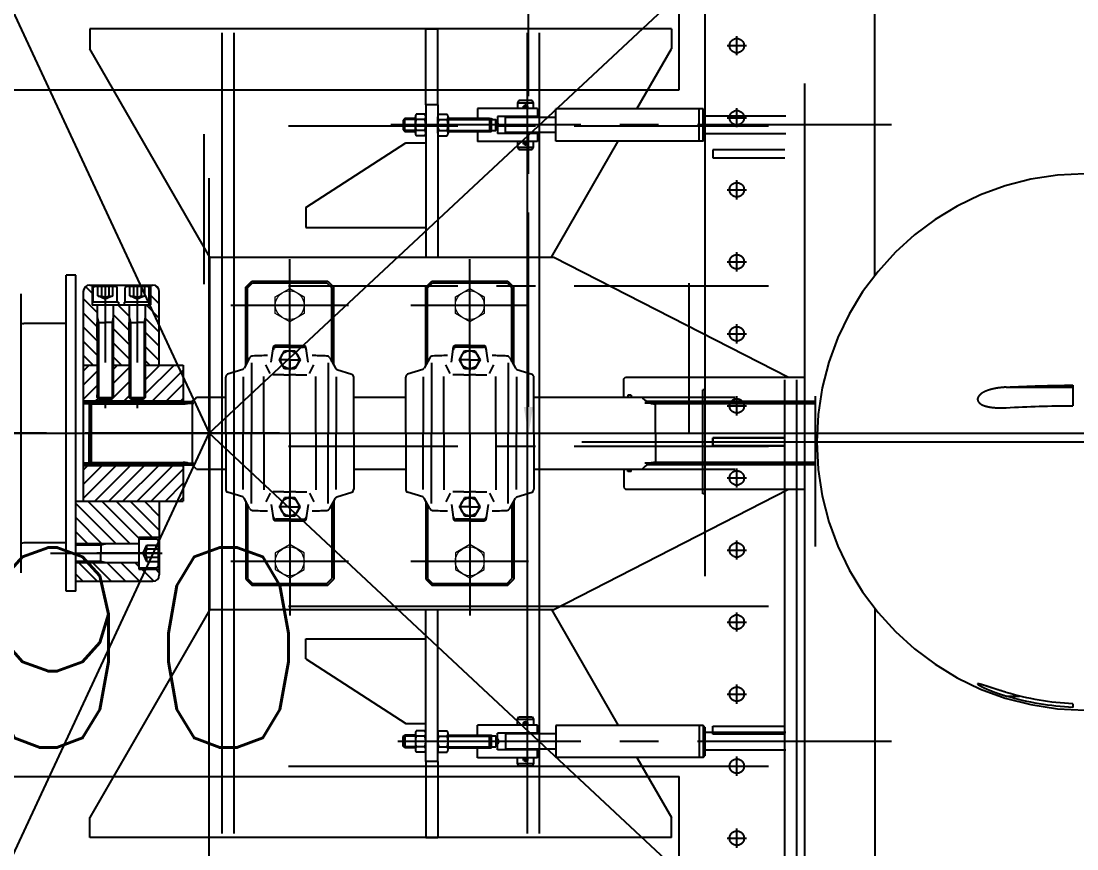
# Model space of a CAD drawing. Header units: millimetres. Extents: x 1638 to 3309, y -435 to 1865.
# Drawn here: x 2386.1 to 2392.89, y -376.72 to -371.39 of the extents above; entities that cross this region are included whole.
import ezdxf

# ---------------------------------------------------------------- set-up
doc = ezdxf.new("R2010")
doc.units = ezdxf.units.MM
for name, pattern in [('CENTER', [2, 1.25, -0.25, 0.25, -0.25]), ('HIDDEN', [9.525, 6.35, -3.175]), ('STRICHPUNKTIERT', [1, 0.5, -0.25, 0, -0.25]), ('VERDECKT', [0.375, 0.25, -0.125])]:
    doc.linetypes.add(name, pattern=pattern)
for name, color, linetype in [('25C', 3, 'Continuous'), ('25D', 3, 'CENTER'), ('25H', 2, 'HIDDEN'), ('35C', 2, 'Continuous'), ('50C', 7, 'Continuous'), ('Frame', 243, 'Continuous'), ('HATCH25C', 1, 'Continuous'), ('MC_1_2_025', 2, 'Continuous'), ('MC_1_7_050', 7, 'Continuous'), ('MC_3_2_025', 2, 'HIDDEN'), ('MC_6_3_025', 3, 'Continuous'), ('Ref-1', 6, 'CENTER'), ('Ref-2', 6, 'HIDDEN')]:
    doc.layers.add(name, color=color, linetype=linetype)
doc.layers.add('ballast', color=1, linetype='HIDDEN', lineweight=25)
doc.styles.add('ROMANS', font='ROMANS.SHX')

# ---------------------------------------------------------------- blocks, each defined once
blk = doc.blocks.new('EXISTING BALLAST SYSTEM')
at = {"color": 8, "linetype": 'HIDDEN'}
for p, q in [((2387.3074, -388.2775), (2387.3074, -359.8105)), ((2397.9435, -364.1186), (2387.3074, -374.044)), ((2397.9435, -383.9694), (2387.3074, -374.044))]:
    blk.add_line(p, q, dxfattribs=at)
at = {"color": 8}
for p, q in [((2391.0137, -380.0497), (2391.0137, -368.1505)), ((2391.091, -380.0497), (2391.091, -368.1505)), ((2390.4986, -368.6141), (2390.4986, -379.5861)), ((2391.5932, -373.028), (2391.5932, -370.0564)), ((2391.1425, -378.1438), (2391.1425, -370.52)), ((2390.7046, -371.5503), (2390.7046, -371.4884)), ((2390.6428, -371.5503), (2390.7046, -371.5503)), ((2390.7046, -371.5503), (2390.7046, -371.5503)), ((2390.7046, -371.5503), (2390.7046, -371.5503)), ((2390.7046, -371.6121), (2390.7046, -371.5503)), ((2390.7046, -371.5503), (2390.7665, -371.5503)), ((2390.7046, -372.0139), (2390.7046, -371.952)), ((2390.6428, -372.0139), (2390.7046, -372.0139)), ((2390.7046, -372.0139), (2390.7046, -372.0139)), ((2390.7046, -372.0139), (2390.7046, -372.0139)), ((2390.7046, -372.0757), (2390.7046, -372.0139)), ((2390.7046, -372.0139), (2390.7665, -372.0139)), ((2390.5501, -372.2199), (2390.5501, -372.2714)), ((2391.0137, -372.2199), (2390.5501, -372.2199)), ((2390.5501, -372.2714), (2391.0137, -372.2714)), ((2390.7046, -372.4775), (2390.7046, -372.4157)), ((2390.6428, -372.4775), (2390.7046, -372.4775)), ((2390.7046, -372.4775), (2390.7046, -372.4775)), ((2390.7046, -372.4775), (2390.7046, -372.4775)), ((2390.7046, -372.5393), (2390.7046, -372.4775)), ((2390.7046, -372.4775), (2390.7665, -372.4775)), ((2390.7046, -372.9411), (2390.7046, -372.8793)), ((2390.6428, -372.9411), (2390.7046, -372.9411)), ((2390.7046, -372.9411), (2390.7046, -372.9411)), ((2390.7046, -372.9411), (2390.7046, -372.9411)), ((2390.7046, -373.0029), (2390.7046, -372.9411)), ((2390.7046, -372.9411), (2390.7665, -372.9411)), ((2390.6428, -373.4047), (2390.7046, -373.4047)), ((2390.7046, -373.4047), (2390.7046, -373.3429)), ((2390.7046, -373.4047), (2390.7046, -373.4047)), ((2390.7046, -373.4047), (2390.7046, -373.4047)), ((2390.7046, -373.4665), (2390.7046, -373.4047)), ((2390.7046, -373.4047), (2390.7665, -373.4047)), ((2392.8681, -373.735), (2392.8681, -373.8669)), ((2390.4986, -373.7653), (2390.4857, -373.7653)), ((2390.4857, -374.4349), (2390.4857, -373.7653)), ((2390.7046, -373.8683), (2390.7046, -373.8065)), ((2392.4392, -373.7479), (2392.8681, -373.7479)), ((2390.6428, -373.8683), (2390.7046, -373.8683)), ((2390.7046, -373.8683), (2390.7046, -373.8683)), ((2390.7046, -373.8683), (2390.7046, -373.8683)), ((2390.7046, -373.9301), (2390.7046, -373.8683)), ((2390.7046, -373.8683), (2390.7665, -373.8683)), ((2390.5501, -374.0743), (2391.0137, -374.0743)), ((2390.5501, -374.1258), (2390.5501, -374.0743)), ((2390.5501, -374.0743), (2390.5501, -374.1258)), ((2391.0137, -374.0743), (2390.5501, -374.0743)), ((2389.708, -374.1001), (2398.9158, -374.1001)), ((2391.0137, -374.1258), (2390.5501, -374.1258)), ((2390.5501, -374.1258), (2391.0137, -374.1258)), ((2390.7046, -374.3319), (2390.7046, -374.2701)), ((2390.6428, -374.3319), (2390.7046, -374.3319)), ((2390.7046, -374.3319), (2390.7046, -374.3319)), ((2390.7046, -374.3319), (2390.7046, -374.3319)), ((2390.7046, -374.3937), (2390.7046, -374.3319)), ((2390.7046, -374.3319), (2390.7665, -374.3319)), ((2390.4986, -374.4349), (2390.4857, -374.4349)), ((2390.7046, -374.7955), (2390.7046, -374.7337)), ((2390.6428, -374.7955), (2390.7046, -374.7955)), ((2390.7046, -374.7955), (2390.7046, -374.7955)), ((2390.7046, -374.7955), (2390.7046, -374.7955)), ((2390.7046, -374.8573), (2390.7046, -374.7955)), ((2390.7046, -374.7955), (2390.7665, -374.7955)), ((2391.5932, -375.1722), (2391.5932, -378.1438)), ((2390.7046, -375.2591), (2390.7046, -375.1973)), ((2390.6428, -375.2591), (2390.7046, -375.2591)), ((2390.7046, -375.2591), (2390.7046, -375.2591)), ((2390.7046, -375.2591), (2390.7046, -375.2591)), ((2390.7046, -375.3209), (2390.7046, -375.2591)), ((2390.7046, -375.2591), (2390.7665, -375.2591)), ((2390.7046, -375.7227), (2390.7046, -375.6609)), ((2390.6428, -375.7227), (2390.7046, -375.7227)), ((2390.7046, -375.7227), (2390.7046, -375.7227)), ((2390.7046, -375.7227), (2390.7046, -375.7227)), ((2390.7046, -375.7845), (2390.7046, -375.7227)), ((2390.7046, -375.7227), (2390.7665, -375.7227)), ((2392.4392, -375.7351), (2392.5237, -375.7351)), ((2392.8681, -375.7849), (2392.8681, -375.8082)), ((2390.5501, -375.9288), (2391.0137, -375.9288)), ((2390.5501, -375.9803), (2390.5501, -375.9288)), ((2391.0137, -375.9803), (2390.5501, -375.9803)), ((2390.7046, -376.1863), (2390.7046, -376.1245)), ((2390.6428, -376.1863), (2390.7046, -376.1863)), ((2390.7046, -376.1863), (2390.7046, -376.1863)), ((2390.7046, -376.1863), (2390.7046, -376.1863)), ((2390.7046, -376.2481), (2390.7046, -376.1863)), ((2390.7046, -376.1863), (2390.7665, -376.1863)), ((2390.7046, -376.6499), (2390.7046, -376.5881)), ((2390.6428, -376.6499), (2390.7046, -376.6499)), ((2390.7046, -376.6499), (2390.7046, -376.6499)), ((2390.7046, -376.6499), (2390.7046, -376.6499)), ((2390.7046, -376.7117), (2390.7046, -376.6499)), ((2390.7046, -376.6499), (2390.7665, -376.6499))]:
    blk.add_line(p, q, dxfattribs=at)
for centre in [(2390.7046, -371.5503), (2390.7046, -372.0139), (2390.7046, -372.4775), (2390.7046, -372.9411), (2390.7046, -373.4047), (2390.7046, -373.8683), (2390.7046, -374.3319), (2390.7046, -374.7955), (2390.7046, -375.2591), (2390.7046, -375.7227), (2390.7046, -376.1863), (2390.7046, -376.6499)]:
    blk.add_circle(centre, 0.0464, dxfattribs=at)
blk.add_arc((2392.9454, -374.1001), 1.7256, 90, 270, dxfattribs=at)
at = {"color": 8, "extrusion": (1.34106e-29, 6.77666e-45, -1)}
for centre, major_axis, start_param, end_param in [((2392.9454, -374.0341), (1.7243, 0), 4.414451, 4.667564), ((2392.9454, -374.166), (-1.7243, 0), 1.272859, 1.525971)]:
    blk.add_ellipse(centre, major_axis=major_axis, ratio=0.173648, start_param=start_param, end_param=end_param, dxfattribs=at)
at = {"color": 8, "extrusion": (9.86076e-32, 4.98284e-47, -1)}
for centre, major_axis, start_param, end_param in [((2392.9454, -374.0885), (-1.7243, 0), 4.757214, 5.010327), ((2392.9454, -374.1117), (1.7243, 0), 1.615621, 1.868734)]:
    blk.add_ellipse(centre, major_axis=major_axis, ratio=0.984808, start_param=start_param, end_param=end_param, dxfattribs=at)
at = {"color": 8}
for points in [[(2392.4392, -373.7479), (2392.4263, -373.7486), (2392.4128, -373.7497), (2392.3855, -373.753), (2392.3716, -373.7552), (2392.3513, -373.7596), (2392.3445, -373.7613), (2392.3313, -373.765), (2392.3248, -373.767), (2392.3121, -373.7716), (2392.3059, -373.7742), (2392.2969, -373.7784), (2392.2939, -373.7799), (2392.2882, -373.7831), (2392.2854, -373.7848), (2392.2785, -373.7893), (2392.2742, -373.7925), (2392.2683, -373.798), (2392.2664, -373.7999), (2392.263, -373.8039), (2392.2615, -373.806), (2392.2594, -373.8094), (2392.2586, -373.8107), (2392.2573, -373.8135), (2392.2567, -373.815), (2392.2557, -373.818), (2392.2554, -373.8195), (2392.2549, -373.8225), (2392.2548, -373.824), (2392.2548, -373.8269), (2392.2549, -373.8284), (2392.2554, -373.8314), (2392.2557, -373.8328), (2392.2567, -373.8357), (2392.2573, -373.8371), (2392.2586, -373.8397), (2392.2594, -373.8409), (2392.2615, -373.844), (2392.263, -373.8458), (2392.2664, -373.8494), (2392.2683, -373.851), (2392.2742, -373.8556), (2392.2785, -373.8582), (2392.2854, -373.8618), (2392.2882, -373.8631), (2392.2939, -373.8655), (2392.2969, -373.8666), (2392.3059, -373.8696), (2392.3121, -373.8713), (2392.3248, -373.8743), (2392.3313, -373.8755), (2392.3445, -373.8775), (2392.3513, -373.8783), (2392.3716, -373.8802), (2392.3855, -373.8807), (2392.4128, -373.8809), (2392.4263, -373.8805), (2392.4392, -373.8798)], [(2392.4392, -375.7118), (2392.4263, -375.7079), (2392.4128, -375.7037), (2392.3855, -375.6951), (2392.3716, -375.6907), (2392.3513, -375.6841), (2392.3445, -375.6819), (2392.3313, -375.6776), (2392.3248, -375.6755), (2392.3121, -375.6714), (2392.3059, -375.6694), (2392.2969, -375.6666), (2392.2939, -375.6656), (2392.2882, -375.6639), (2392.2854, -375.663), (2392.2785, -375.661), (2392.2742, -375.6598), (2392.2683, -375.6583), (2392.2664, -375.6579), (2392.263, -375.6572), (2392.2615, -375.6569), (2392.2594, -375.6566), (2392.2586, -375.6565), (2392.2573, -375.6564), (2392.2567, -375.6565), (2392.2557, -375.6566), (2392.2554, -375.6567), (2392.2549, -375.657), (2392.2548, -375.6572), (2392.2548, -375.6577), (2392.2549, -375.658), (2392.2554, -375.6588), (2392.2557, -375.6592), (2392.2567, -375.6601), (2392.2573, -375.6606), (2392.2586, -375.6616), (2392.2594, -375.6622), (2392.2615, -375.6636), (2392.263, -375.6646), (2392.2664, -375.6666), (2392.2683, -375.6677), (2392.2742, -375.671), (2392.2785, -375.6732), (2392.2854, -375.6766), (2392.2882, -375.678), (2392.2939, -375.6807), (2392.2969, -375.6821), (2392.3059, -375.6862), (2392.3121, -375.6889), (2392.3248, -375.6944), (2392.3313, -375.6971), (2392.3445, -375.7024), (2392.3513, -375.705), (2392.3716, -375.7127), (2392.3855, -375.7176), (2392.4128, -375.7268), (2392.4263, -375.7311), (2392.4392, -375.7351)]]:
    blk.add_open_spline(points, degree=3, knots=[62.073984, 62.073984, 62.073984, 62.073984, 69.950071, 69.950071, 77.826157, 77.826157, 81.7642, 81.7642, 85.702244, 85.702244, 89.640287, 89.640287, 91.609308, 91.609308, 93.57833, 93.57833, 96.505342, 96.505342, 97.968847, 97.968847, 99.432353, 99.432353, 100.283603, 100.283603, 101.134853, 101.134853, 101.986103, 101.986103, 102.837354, 102.837354, 103.688604, 103.688604, 104.539854, 104.539854, 105.391104, 105.391104, 106.242354, 106.242354, 107.70586, 107.70586, 109.169366, 109.169366, 112.096377, 112.096377, 114.065399, 114.065399, 116.03442, 116.03442, 119.972463, 119.972463, 123.910507, 123.910507, 127.84855, 127.84855, 135.724636, 135.724636, 143.600723, 143.600723, 143.600723, 143.600723], dxfattribs=at)
at = {"layer": '25C', "color": 8}
for p, q in [((2387.4468, -373.2198), (2388.2046, -373.2198)), ((2388.6059, -373.2198), (2389.3636, -373.2198)), ((2387.58, -373.5914), (2387.58, -374.044)), ((2387.7, -373.6589), (2387.6722, -373.603)), ((2387.953, -373.6589), (2387.9808, -373.603)), ((2388.0731, -373.5914), (2388.0731, -374.044)), ((2388.739, -373.5914), (2388.739, -374.044)), ((2388.859, -373.6589), (2388.8313, -373.603)), ((2389.1121, -373.6589), (2389.1398, -373.603)), ((2389.2321, -373.5914), (2389.2321, -374.044)), ((2387.659, -374.044), (2387.659, -373.6788)), ((2387.7879, -373.6673), (2387.7168, -373.6673)), ((2387.7879, -373.6673), (2387.8265, -373.6673)), ((2387.8652, -373.6673), (2387.8265, -373.6673)), ((2387.8652, -373.6673), (2387.9363, -373.6673)), ((2387.994, -374.044), (2387.994, -373.6788)), ((2388.818, -374.044), (2388.818, -373.6788)), ((2388.9469, -373.6673), (2388.8758, -373.6673)), ((2388.9469, -373.6673), (2388.9855, -373.6673)), ((2389.0242, -373.6673), (2388.9855, -373.6673)), ((2389.0242, -373.6673), (2389.0953, -373.6673)), ((2389.153, -374.044), (2389.153, -373.6788)), ((2387.5267, -373.6809), (2387.5267, -374.044)), ((2388.1264, -373.6809), (2388.1264, -374.044)), ((2388.6857, -373.6809), (2388.6857, -374.044)), ((2389.2854, -373.6809), (2389.2854, -374.044)), ((2386.4975, -373.8465), (2386.549, -373.8465)), ((2386.549, -373.8508), (2387.2088, -373.8508)), ((2391.2109, -373.8508), (2390.1132, -373.8508)), ((2387.5267, -374.4071), (2387.5267, -374.044)), ((2387.58, -374.4966), (2387.58, -374.044)), ((2387.659, -374.044), (2387.659, -374.4092)), ((2387.994, -374.044), (2387.994, -374.4092)), ((2388.0731, -374.4966), (2388.0731, -374.044)), ((2388.1264, -374.4071), (2388.1264, -374.044)), ((2388.6857, -374.4071), (2388.6857, -374.044)), ((2388.739, -374.4966), (2388.739, -374.044)), ((2388.818, -374.044), (2388.818, -374.4092)), ((2389.153, -374.044), (2389.153, -374.4092)), ((2389.2321, -374.4966), (2389.2321, -374.044)), ((2389.2854, -374.4071), (2389.2854, -374.044)), ((2386.4975, -374.2416), (2386.549, -374.2416)), ((2386.549, -374.2372), (2387.2088, -374.2372)), ((2391.2109, -374.2372), (2390.1132, -374.2372)), ((2387.7879, -374.4207), (2387.7168, -374.4207)), ((2387.7879, -374.4207), (2387.8265, -374.4207)), ((2387.8652, -374.4207), (2387.8265, -374.4207)), ((2387.8652, -374.4207), (2387.9363, -374.4207)), ((2388.9469, -374.4207), (2388.8758, -374.4207)), ((2388.9469, -374.4207), (2388.9855, -374.4207)), ((2389.0242, -374.4207), (2388.9855, -374.4207)), ((2389.0242, -374.4207), (2389.0953, -374.4207)), ((2387.7, -374.4291), (2387.6722, -374.485)), ((2387.953, -374.4291), (2387.9808, -374.485)), ((2388.859, -374.4291), (2388.8313, -374.485)), ((2389.1121, -374.4291), (2389.1398, -374.485)), ((2387.4468, -374.8682), (2388.2046, -374.8682)), ((2388.6059, -374.8682), (2389.3636, -374.8682))]:
    blk.add_line(p, q, dxfattribs=at)
at = {"layer": '25D', "color": 8}
for p, q in [((2389.3255, -371.9435), (2389.3632, -371.9435)), ((2391.7007, -372.0608), (2388.4772, -372.0608)), ((2389.3255, -372.1781), (2389.3632, -372.1781)), ((2387.8265, -374.044), (2387.8265, -372.9236)), ((2387.8265, -374.044), (2387.8265, -372.9236)), ((2388.9855, -374.044), (2388.9855, -372.9236)), ((2388.9855, -374.044), (2388.9855, -372.9236)), ((2387.7598, -374.044), (2370.6682, -374.044)), ((2381.0194, -374.044), (2394.9228, -374.044)), ((2385.6402, -374.044), (2387.1987, -374.044)), ((2387.8265, -374.044), (2387.8265, -375.2159)), ((2387.8265, -374.044), (2387.8265, -375.2159)), ((2388.9855, -374.044), (2388.9855, -375.2159)), ((2388.9855, -374.044), (2388.9855, -375.2159)), ((2390.4201, -374.044), (2392.2248, -374.044)), ((2386.2866, -374.8167), (2387.0063, -374.8167)), ((2389.3255, -375.9099), (2389.3632, -375.9099)), ((2391.7007, -376.0272), (2388.5217, -376.0272)), ((2389.3255, -376.1445), (2389.3632, -376.1445))]:
    blk.add_line(p, q, dxfattribs=at)
at = {"layer": '25H', "color": 8}
for p, q in [((2387.3887, -371.4684), (2387.3887, -376.6196)), ((2387.4659, -371.4684), (2387.4659, -376.6196)), ((2389.356, -371.4684), (2389.356, -376.6196)), ((2389.4333, -371.4684), (2389.4333, -376.6196)), ((2386.6903, -371.8341), (2390.1317, -371.8341)), ((2386.6903, -376.2539), (2390.1317, -376.2539))]:
    blk.add_line(p, q, dxfattribs=at)
at = {"layer": '35C', "color": 8}
for p, q in [((2390.3331, -371.8341), (2390.3331, -370.8039)), ((2390.2832, -371.4427), (2386.5387, -371.4427)), ((2386.5387, -371.4427), (2386.5387, -371.5714)), ((2388.7022, -371.932), (2388.7022, -371.4427)), ((2388.7022, -371.4427), (2388.7795, -371.4427)), ((2388.7795, -371.932), (2388.7795, -371.4427)), ((2390.2832, -371.4427), (2390.2832, -371.5714)), ((2387.3114, -372.9107), (2386.5387, -371.5714)), ((2390.0604, -371.9578), (2390.2832, -371.5714)), ((2385.4461, -371.8341), (2386.6903, -371.8341)), ((2390.1317, -371.8341), (2390.3331, -371.8341)), ((2388.7022, -371.932), (2388.7022, -372.9107)), ((2388.7795, -371.932), (2388.7022, -371.932)), ((2388.7795, -371.932), (2388.7795, -372.9107)), ((2389.4216, -371.9552), (2389.0353, -371.9552)), ((2389.0353, -371.9552), (2389.0353, -372.0252)), ((2389.4216, -371.9552), (2389.4216, -372.0067)), ((2389.4216, -372.0067), (2389.164, -372.0067)), ((2389.164, -372.0067), (2389.164, -372.1149)), ((2389.0353, -372.0964), (2389.0353, -372.1664)), ((2389.4216, -372.1149), (2389.164, -372.1149)), ((2389.4216, -372.1149), (2389.4216, -372.1664)), ((2387.9295, -372.5913), (2388.5734, -372.1762)), ((2388.5734, -372.1762), (2388.7022, -372.1762)), ((2389.4216, -372.1664), (2389.0353, -372.1664)), ((2389.5106, -372.9107), (2389.9415, -372.1638)), ((2387.9295, -372.5913), (2387.9295, -372.7201)), ((2387.9295, -372.7201), (2388.7022, -372.7201)), ((2387.3114, -375.1773), (2387.3114, -372.9107)), ((2387.3114, -372.9107), (2389.5264, -372.9107)), ((2389.5264, -372.9107), (2391.0382, -373.6834)), ((2389.5264, -375.1773), (2391.0382, -374.4046)), ((2387.3114, -375.1773), (2386.5387, -376.5166)), ((2387.3114, -375.1773), (2389.5264, -375.1773)), ((2388.7022, -376.156), (2388.7022, -375.1773)), ((2388.7795, -376.156), (2388.7795, -375.1773)), ((2389.5106, -375.1773), (2389.9415, -375.9242)), ((2387.9295, -375.4967), (2387.9295, -375.3679)), ((2387.9295, -375.3679), (2388.7022, -375.3679)), ((2387.9295, -375.4967), (2388.5734, -375.9118)), ((2388.5734, -375.9118), (2388.7022, -375.9118)), ((2389.4216, -375.9216), (2389.0353, -375.9216)), ((2389.0353, -375.9916), (2389.0353, -375.9216)), ((2389.4216, -375.9731), (2389.4216, -375.9216)), ((2389.4216, -375.9731), (2389.164, -375.9731)), ((2389.164, -376.0813), (2389.164, -375.9731)), ((2389.0353, -376.1328), (2389.0353, -376.0628)), ((2389.4216, -376.0813), (2389.164, -376.0813)), ((2389.4216, -376.1328), (2389.4216, -376.0813)), ((2388.7795, -376.156), (2388.7022, -376.156)), ((2388.7022, -376.156), (2388.7022, -376.6454)), ((2388.7795, -376.156), (2388.7795, -376.6454)), ((2389.4216, -376.1328), (2389.0353, -376.1328)), ((2390.0604, -376.1302), (2390.2832, -376.5166)), ((2385.4461, -376.2539), (2386.6903, -376.2539)), ((2390.1317, -376.2539), (2390.3331, -376.2539)), ((2390.3331, -377.2841), (2390.3331, -376.2539)), ((2386.5387, -376.6454), (2386.5387, -376.5166)), ((2390.2832, -376.6454), (2390.2832, -376.5166)), ((2390.2832, -376.6454), (2386.5387, -376.6454)), ((2388.7022, -376.6454), (2388.7795, -376.6454))]:
    blk.add_line(p, q, dxfattribs=at)
at = {"layer": '50C', "color": 8}
for p, q in [((2389.3017, -371.9023), (2389.2928, -371.9177)), ((2389.3869, -371.9023), (2389.3017, -371.9023)), ((2389.3958, -371.9177), (2389.3869, -371.9023)), ((2389.2928, -371.9177), (2389.2928, -371.9552)), ((2389.2928, -371.9177), (2389.3958, -371.9177)), ((2389.3958, -371.9552), (2389.3958, -371.9177)), ((2390.4879, -371.9578), (2389.5401, -371.9578)), ((2389.5401, -372.1638), (2389.5401, -371.9578)), ((2390.4621, -372.1638), (2390.4621, -371.9578)), ((2390.4879, -371.9578), (2390.4982, -371.9681)), ((2390.4879, -372.1638), (2390.4879, -371.9578)), ((2390.4982, -372.1535), (2390.4982, -371.9681)), ((2389.5401, -372.0119), (2389.2155, -372.0119)), ((2389.2155, -372.1097), (2389.2155, -372.0119)), ((2391.0198, -372.0041), (2390.4982, -372.0041)), ((2389.5401, -372.1097), (2389.2155, -372.1097)), ((2389.2928, -372.1664), (2389.2928, -372.2039)), ((2389.3958, -372.2039), (2389.3958, -372.1664)), ((2390.4879, -372.1638), (2389.5401, -372.1638)), ((2390.4982, -372.1535), (2390.4879, -372.1638)), ((2391.0198, -372.1175), (2390.4982, -372.1175)), ((2389.2928, -372.2039), (2389.3017, -372.2193)), ((2389.2928, -372.2039), (2389.3958, -372.2039)), ((2389.3017, -372.2193), (2389.3869, -372.2193)), ((2389.3869, -372.2193), (2389.3958, -372.2039)), ((2386.3878, -375.0614), (2386.3878, -373.0266)), ((2386.4496, -373.0266), (2386.3878, -373.0266)), ((2386.4496, -375.0614), (2386.4496, -373.0266)), ((2387.5432, -373.1039), (2387.5818, -373.0653)), ((2387.5818, -373.0653), (2388.0712, -373.0653)), ((2388.0712, -373.0653), (2388.1098, -373.1039)), ((2388.7022, -373.1039), (2388.7409, -373.0653)), ((2388.7409, -373.0653), (2389.2302, -373.0653)), ((2389.2302, -373.0653), (2389.2689, -373.1039)), ((2386.4975, -373.1322), (2386.4975, -374.4819)), ((2386.5387, -373.091), (2386.9457, -373.091)), ((2386.5542, -373.091), (2386.5542, -373.2172)), ((2386.9302, -373.091), (2386.9302, -373.2172)), ((2386.9869, -373.6062), (2386.9869, -373.1322)), ((2387.5432, -373.6062), (2387.5432, -373.1039)), ((2387.5548, -373.1087), (2387.5866, -373.0769)), ((2387.5548, -373.5849), (2387.5548, -373.1087)), ((2387.5866, -373.0769), (2388.0664, -373.0769)), ((2388.0664, -373.0769), (2388.0982, -373.1087)), ((2388.0982, -373.5849), (2388.0982, -373.1087)), ((2388.1098, -373.6062), (2388.1098, -373.1039)), ((2388.7022, -373.6062), (2388.7022, -373.1039)), ((2388.7138, -373.1087), (2388.7457, -373.0769)), ((2388.7138, -373.5849), (2388.7138, -373.1087)), ((2388.7457, -373.0769), (2389.2254, -373.0769)), ((2389.2254, -373.0769), (2389.2573, -373.1087)), ((2389.2573, -373.5849), (2389.2573, -373.1087)), ((2389.2689, -373.6062), (2389.2689, -373.1039)), ((2386.0972, -374.9415), (2386.0972, -373.1465)), ((2386.7242, -373.2018), (2386.5542, -373.2018)), ((2386.7242, -373.2018), (2386.7242, -373.2172)), ((2386.7602, -373.2018), (2386.7602, -373.2172)), ((2386.768, -373.2018), (2386.7602, -373.2018)), ((2386.9302, -373.2018), (2386.768, -373.2018)), ((2386.3878, -373.3383), (2386.1148, -373.3383)), ((2387.7079, -373.5862), (2387.7225, -373.487)), ((2387.7225, -373.487), (2387.7314, -373.4793)), ((2387.8265, -373.4793), (2387.7314, -373.4793)), ((2387.8265, -373.4904), (2387.7387, -373.4904)), ((2387.8265, -373.4793), (2387.9217, -373.4793)), ((2387.8265, -373.4904), (2387.9144, -373.4904)), ((2387.9305, -373.487), (2387.9217, -373.4793)), ((2387.9452, -373.5862), (2387.9305, -373.487)), ((2388.8669, -373.5862), (2388.8815, -373.487)), ((2388.8815, -373.487), (2388.8904, -373.4793)), ((2388.9855, -373.4793), (2388.8904, -373.4793)), ((2388.9855, -373.4904), (2388.8977, -373.4904)), ((2388.9855, -373.4793), (2389.0807, -373.4793)), ((2388.9855, -373.4904), (2389.0734, -373.4904)), ((2389.0896, -373.487), (2389.0807, -373.4793)), ((2389.1042, -373.5862), (2389.0896, -373.487)), ((2386.4975, -373.6062), (2386.5877, -373.6062)), ((2386.6907, -373.6062), (2386.7937, -373.6062)), ((2386.8967, -373.6062), (2387.1414, -373.6062)), ((2387.1414, -373.6062), (2387.1414, -373.8395)), ((2387.5685, -373.5597), (2387.5326, -373.6257)), ((2388.0845, -373.5597), (2388.1205, -373.6257)), ((2388.7275, -373.5597), (2388.6916, -373.6257)), ((2389.2435, -373.5597), (2389.2795, -373.6257)), ((2387.524, -373.6346), (2387.4259, -373.6638)), ((2388.1291, -373.6346), (2388.2272, -373.6638)), ((2388.683, -373.6346), (2388.5849, -373.6638)), ((2389.2881, -373.6346), (2389.3862, -373.6638)), ((2387.4144, -374.044), (2387.4144, -373.6838)), ((2388.2386, -374.044), (2388.2386, -373.6838)), ((2388.5734, -374.044), (2388.5734, -373.6838)), ((2389.3976, -374.044), (2389.3976, -373.6838)), ((2389.9771, -373.6937), (2389.9874, -373.6834)), ((2389.9771, -373.8122), (2389.9771, -373.6937)), ((2389.9874, -373.6834), (2391.1354, -373.6834)), ((2387.2257, -373.8122), (2387.4144, -373.8122)), ((2388.2386, -373.8122), (2388.5734, -373.8122)), ((2389.3976, -373.8122), (2390.1224, -373.8122)), ((2390.0029, -373.7986), (2390.0029, -373.8122)), ((2390.0238, -373.7986), (2390.0029, -373.7986)), ((2390.0238, -373.7986), (2390.0238, -373.8122)), ((2390.1224, -373.8122), (2390.6932, -373.8122)), ((2386.4975, -373.8364), (2387.1414, -373.8364)), ((2386.4975, -373.8534), (2386.5349, -373.8534)), ((2386.5349, -373.8444), (2386.549, -373.8444)), ((2386.5349, -373.8444), (2386.5349, -374.044)), ((2386.5362, -373.8444), (2386.5362, -374.044)), ((2386.5362, -373.8805), (2386.549, -373.8805)), ((2386.549, -373.8447), (2386.5542, -373.8395)), ((2386.549, -373.8444), (2386.549, -374.044)), ((2386.549, -374.044), (2386.549, -373.8447)), ((2386.549, -373.856), (2387.1414, -373.856)), ((2386.5542, -373.8395), (2387.1973, -373.8395)), ((2387.1996, -374.2501), (2387.1996, -373.838)), ((2391.2109, -373.8395), (2390.1247, -373.8395)), ((2391.2109, -373.856), (2390.1806, -373.856)), ((2390.1806, -374.044), (2390.1806, -373.856)), ((2386.5349, -374.2436), (2386.5349, -374.044)), ((2386.5362, -374.2436), (2386.5362, -374.044)), ((2386.549, -374.044), (2386.549, -374.2434)), ((2386.549, -374.2436), (2386.549, -374.044)), ((2387.4144, -374.044), (2387.4144, -374.4042)), ((2388.2386, -374.044), (2388.2386, -374.4042)), ((2388.5734, -374.044), (2388.5734, -374.4042)), ((2389.3976, -374.044), (2389.3976, -374.4042)), ((2390.1806, -374.044), (2390.1806, -374.232)), ((2386.5362, -374.2076), (2386.549, -374.2076)), ((2386.4975, -374.2346), (2386.5349, -374.2346)), ((2386.4975, -374.2516), (2387.1414, -374.2516)), ((2386.5349, -374.2436), (2386.549, -374.2436)), ((2386.549, -374.232), (2387.1414, -374.232)), ((2386.549, -374.2434), (2386.5542, -374.2485)), ((2386.5542, -374.2485), (2387.1973, -374.2485)), ((2387.1414, -374.2485), (2387.1414, -374.4819)), ((2387.2257, -374.2758), (2387.4144, -374.2758)), ((2388.2386, -374.2758), (2388.5734, -374.2758)), ((2389.3976, -374.2758), (2390.1224, -374.2758)), ((2389.9771, -374.2758), (2389.9771, -374.3943)), ((2390.0029, -374.2895), (2390.0029, -374.2758)), ((2390.0238, -374.2895), (2390.0029, -374.2895)), ((2390.0238, -374.2895), (2390.0238, -374.2758)), ((2390.1224, -374.2758), (2390.6932, -374.2758)), ((2391.2109, -374.2485), (2390.1247, -374.2485)), ((2391.2109, -374.232), (2390.1806, -374.232)), ((2387.524, -374.4534), (2387.4259, -374.4242)), ((2388.1291, -374.4534), (2388.2272, -374.4242)), ((2388.683, -374.4534), (2388.5849, -374.4242)), ((2389.2881, -374.4534), (2389.3862, -374.4242)), ((2389.9771, -374.3943), (2389.9874, -374.4046)), ((2389.9874, -374.4046), (2391.1354, -374.4046)), ((2386.446, -374.4819), (2387.1414, -374.4819)), ((2386.9869, -374.4819), (2386.9869, -374.9558)), ((2387.5685, -374.5283), (2387.5326, -374.4623)), ((2387.5432, -374.4818), (2387.5432, -374.9841)), ((2388.0845, -374.5283), (2388.1205, -374.4623)), ((2388.1098, -374.4818), (2388.1098, -374.9841)), ((2388.7275, -374.5283), (2388.6916, -374.4623)), ((2388.7022, -374.4818), (2388.7022, -374.9841)), ((2389.2435, -374.5283), (2389.2795, -374.4623)), ((2389.2689, -374.4818), (2389.2689, -374.9841)), ((2387.5548, -374.5031), (2387.5548, -374.9793)), ((2387.7079, -374.5018), (2387.7225, -374.6011)), ((2387.9452, -374.5018), (2387.9305, -374.6011)), ((2388.0982, -374.5031), (2388.0982, -374.9793)), ((2388.7138, -374.5031), (2388.7138, -374.9793)), ((2388.8669, -374.5018), (2388.8815, -374.6011)), ((2389.1042, -374.5018), (2389.0896, -374.6011)), ((2389.2573, -374.5031), (2389.2573, -374.9793)), ((2387.7225, -374.6011), (2387.7314, -374.6087)), ((2387.8265, -374.6087), (2387.7314, -374.6087)), ((2387.8265, -374.5976), (2387.7387, -374.5976)), ((2387.8265, -374.5976), (2387.9144, -374.5976)), ((2387.8265, -374.6087), (2387.9217, -374.6087)), ((2387.9305, -374.6011), (2387.9217, -374.6087)), ((2388.8815, -374.6011), (2388.8904, -374.6087)), ((2388.9855, -374.6087), (2388.8904, -374.6087)), ((2388.9855, -374.5976), (2388.8977, -374.5976)), ((2388.9855, -374.5976), (2389.0734, -374.5976)), ((2388.9855, -374.6087), (2389.0807, -374.6087)), ((2389.0896, -374.6011), (2389.0807, -374.6087)), ((2386.3878, -374.7497), (2386.1148, -374.7497)), ((2386.8555, -374.7137), (2386.8555, -374.9197)), ((2386.8555, -374.7137), (2386.9869, -374.7137)), ((2386.8555, -374.9197), (2386.9869, -374.9197)), ((2386.4496, -374.997), (2386.9457, -374.997)), ((2387.5432, -374.9841), (2387.5818, -375.0227)), ((2387.5548, -374.9793), (2387.5866, -375.0111)), ((2387.5818, -375.0227), (2388.0712, -375.0227)), ((2387.5866, -375.0111), (2388.0664, -375.0111)), ((2388.0664, -375.0111), (2388.0982, -374.9793)), ((2388.0712, -375.0227), (2388.1098, -374.9841)), ((2388.7022, -374.9841), (2388.7409, -375.0227)), ((2388.7138, -374.9793), (2388.7457, -375.0111)), ((2388.7409, -375.0227), (2389.2302, -375.0227)), ((2388.7457, -375.0111), (2389.2254, -375.0111)), ((2389.2254, -375.0111), (2389.2573, -374.9793)), ((2389.2302, -375.0227), (2389.2689, -374.9841)), ((2386.4496, -375.0614), (2386.3878, -375.0614)), ((2389.2928, -375.8842), (2389.3017, -375.8687)), ((2389.2928, -375.8842), (2389.3958, -375.8842)), ((2389.2928, -375.9216), (2389.2928, -375.8842)), ((2389.3017, -375.8687), (2389.3869, -375.8687)), ((2389.3869, -375.8687), (2389.3958, -375.8842)), ((2389.3958, -375.8842), (2389.3958, -375.9216)), ((2389.5401, -375.9783), (2389.2155, -375.9783)), ((2389.2155, -375.9783), (2389.2155, -376.0761)), ((2390.4879, -375.9242), (2389.5401, -375.9242)), ((2389.5401, -375.9242), (2389.5401, -376.1302)), ((2390.4621, -375.9242), (2390.4621, -376.1302)), ((2390.4982, -375.9345), (2390.4879, -375.9242)), ((2390.4879, -375.9242), (2390.4879, -376.1302)), ((2390.4982, -375.9345), (2390.4982, -376.1199)), ((2391.0198, -375.9705), (2390.4982, -375.9705)), ((2389.5401, -376.0761), (2389.2155, -376.0761)), ((2390.4879, -376.1302), (2390.4982, -376.1199)), ((2391.0198, -376.0839), (2390.4982, -376.0839)), ((2389.2928, -376.1703), (2389.2928, -376.1328)), ((2389.2928, -376.1703), (2389.3958, -376.1703)), ((2389.3017, -376.1857), (2389.2928, -376.1703)), ((2389.3869, -376.1857), (2389.3017, -376.1857)), ((2389.3958, -376.1703), (2389.3869, -376.1857)), ((2389.3958, -376.1328), (2389.3958, -376.1703)), ((2390.4879, -376.1302), (2389.5401, -376.1302))]:
    blk.add_line(p, q, dxfattribs=at)
for centre in [(2389.3443, -371.9435), (2389.3443, -372.1781), (2389.3443, -375.9099), (2389.3443, -376.1445)]:
    blk.add_circle(centre, 0.0117, dxfattribs=at)
for centre, radius, start, end in [((2386.5387, -373.1322), 0.0412, 90, 180), ((2386.9457, -373.1322), 0.0412, 0, 90), ((2386.1148, -373.2868), 0.0515, 250.07126, 270), ((2387.7826, -377.3152), 3.7726, 91.512, 92.96874), ((2387.7387, -373.5097), 0.0193, 90, 171.62133), ((2387.9144, -373.5097), 0.0193, 8.37867, 90), ((2387.8704, -377.3152), 3.7726, 87.03126, 88.488), ((2388.9416, -377.3152), 3.7726, 91.512, 92.96874), ((2388.8977, -373.5097), 0.0193, 90, 171.62133), ((2389.0734, -373.5097), 0.0193, 8.37867, 90), ((2389.0294, -377.3152), 3.7726, 87.03126, 88.488), ((2387.5889, -373.5708), 0.0232, 94.05768, 151.43078), ((2388.0642, -373.5708), 0.0232, 28.56922, 85.94232), ((2388.7479, -373.5708), 0.0232, 94.05768, 151.43078), ((2389.2232, -373.5708), 0.0232, 28.56922, 85.94232), ((2387.4376, -373.6838), 0.0232, 120.39475, 180), ((2387.5122, -373.6146), 0.0232, 300.39475, 331.43078), ((2388.1408, -373.6146), 0.0232, 208.56922, 239.60525), ((2388.2154, -373.6838), 0.0232, 0, 59.60525), ((2388.5966, -373.6838), 0.0232, 120.39475, 180), ((2388.6712, -373.6146), 0.0232, 300.39475, 331.43078), ((2389.2998, -373.6146), 0.0232, 208.56922, 239.60525), ((2389.3745, -373.6838), 0.0232, 0, 59.60525), ((2387.1414, -373.753), 0.103, 270, 324.90037), ((2390.1806, -373.753), 0.103, 215.09963, 270), ((2387.1414, -374.335), 0.103, 35.09963, 90), ((2390.1806, -374.335), 0.103, 90, 144.90037), ((2387.4376, -374.4042), 0.0232, 180, 239.60525), ((2388.2154, -374.4042), 0.0232, 300.39475, 0), ((2388.5966, -374.4042), 0.0232, 180, 239.60525), ((2389.3745, -374.4042), 0.0232, 300.39475, 0), ((2387.5122, -374.4734), 0.0232, 28.56922, 59.60525), ((2388.1408, -374.4734), 0.0232, 120.39475, 151.43078), ((2388.6712, -374.4734), 0.0232, 28.56922, 59.60525), ((2389.2998, -374.4734), 0.0232, 120.39475, 151.43078), ((2387.5889, -374.5172), 0.0232, 208.56922, 265.94232), ((2387.7826, -370.7728), 3.7726, 267.03126, 268.488), ((2387.8704, -370.7728), 3.7726, 271.512, 272.96874), ((2388.0642, -374.5172), 0.0232, 274.05768, 331.43078), ((2388.7479, -374.5172), 0.0232, 208.56922, 265.94232), ((2388.9416, -370.7728), 3.7726, 267.03126, 268.488), ((2389.0294, -370.7728), 3.7726, 271.512, 272.96874), ((2389.2232, -374.5172), 0.0232, 274.05768, 331.43078), ((2387.7387, -374.5783), 0.0193, 188.37867, 270), ((2387.9144, -374.5783), 0.0193, 270, 351.62133), ((2388.8977, -374.5783), 0.0193, 188.37867, 270), ((2389.0734, -374.5783), 0.0193, 270, 351.62133), ((2386.1148, -374.8012), 0.0515, 90, 109.92874), ((2386.9457, -374.9558), 0.0412, 270, 0)]:
    blk.add_arc(centre, radius, start, end, dxfattribs=at)
at = {"layer": 'Frame', "color": 8}
for p, q in [((2387.2761, -373.0859), (2387.2761, -372.1201)), ((2387.3074, -374.044), (2387.3074, -372.4352)), ((2390.3982, -374.044), (2390.3982, -373.0782)), ((2391.2107, -374.7724), (2391.2107, -373.8066)), ((2313.1304, -374.044), (2439.8495, -374.044))]:
    blk.add_line(p, q, dxfattribs=at)
at = {"layer": 'HATCH25C', "color": 8, "linetype": 'Continuous'}
for p, q in [((2386.5542, -373.1433), (2386.5119, -373.101)), ((2386.9844, -373.1182), (2386.9597, -373.0935)), ((2386.5877, -373.2678), (2386.4975, -373.1777)), ((2386.9869, -373.2117), (2386.9302, -373.1551)), ((2386.5877, -373.3589), (2386.4975, -373.2688)), ((2386.7937, -373.2918), (2386.7192, -373.2172)), ((2386.9869, -373.3028), (2386.9013, -373.2172)), ((2386.7937, -373.3828), (2386.6907, -373.2798)), ((2386.9869, -373.3939), (2386.8967, -373.3037)), ((2386.5877, -373.45), (2386.4975, -373.3598)), ((2386.7937, -373.4739), (2386.6907, -373.3709)), ((2386.9869, -373.4849), (2386.8967, -373.3948)), ((2386.5877, -373.541), (2386.4975, -373.4509)), ((2386.7937, -373.5649), (2386.6907, -373.4619)), ((2386.5617, -373.6062), (2386.4975, -373.5419)), ((2386.9869, -373.576), (2386.8967, -373.4858)), ((2386.4975, -373.6445), (2386.5359, -373.6062)), ((2386.7439, -373.6062), (2386.6907, -373.553)), ((2386.6907, -373.6334), (2386.718, -373.6062)), ((2386.926, -373.6062), (2386.8967, -373.5769)), ((2386.8967, -373.6095), (2386.9001, -373.6062)), ((2386.8967, -373.7006), (2386.9912, -373.6062)), ((2386.8967, -373.7916), (2387.0822, -373.6062)), ((2386.4975, -373.7356), (2386.5877, -373.6454)), ((2386.6907, -373.7245), (2386.7937, -373.6215)), ((2386.943, -373.8364), (2387.1414, -373.638)), ((2386.4975, -373.8266), (2386.5877, -373.7365)), ((2386.6698, -373.8364), (2386.7937, -373.7125)), ((2387.0341, -373.8364), (2387.1414, -373.7291)), ((2386.7609, -373.8364), (2386.7937, -373.8036)), ((2386.5788, -373.8364), (2386.5944, -373.8208)), ((2386.852, -373.8364), (2386.8613, -373.827)), ((2387.1251, -373.8364), (2387.1414, -373.8201)), ((2386.4975, -374.2819), (2386.5278, -374.2516)), ((2386.4975, -374.373), (2386.6189, -374.2516)), ((2386.4975, -374.464), (2386.71, -374.2516)), ((2386.5708, -374.4819), (2386.801, -374.2516)), ((2386.6618, -374.4819), (2386.8921, -374.2516)), ((2386.7529, -374.4819), (2386.9831, -374.2516)), ((2386.844, -374.4819), (2387.0742, -374.2516)), ((2386.935, -374.4819), (2387.1414, -374.2754)), ((2387.0261, -374.4819), (2387.1414, -374.3665)), ((2386.7998, -374.7549), (2386.5268, -374.4819)), ((2386.8555, -374.7195), (2386.6179, -374.4819)), ((2386.9408, -374.7137), (2386.709, -374.4819)), ((2386.9869, -374.6687), (2386.8, -374.4819)), ((2386.9869, -374.5777), (2386.8911, -374.4819)), ((2386.9869, -374.4866), (2386.9821, -374.4819)), ((2387.1171, -374.4819), (2387.1414, -374.4576)), ((2386.7088, -374.7549), (2386.4496, -374.4957)), ((2386.6177, -374.7549), (2386.4496, -374.5868)), ((2386.5267, -374.7549), (2386.4496, -374.6778)), ((2386.5866, -374.997), (2386.4682, -374.8785)), ((2386.6777, -374.997), (2386.5592, -374.8785)), ((2386.7688, -374.997), (2386.6503, -374.8785)), ((2386.8598, -374.997), (2386.7414, -374.8785)), ((2386.8555, -374.9016), (2386.8324, -374.8785)), ((2386.4956, -374.997), (2386.4496, -374.951)), ((2386.9506, -374.9967), (2386.8736, -374.9197)), ((2386.9869, -374.9419), (2386.9647, -374.9197))]:
    blk.add_line(p, q, dxfattribs=at)
at = {"layer": 'MC_1_2_025', "color": 8}
for p, q in [((2388.6353, -372.0259), (2388.5602, -372.0259)), ((2388.8465, -372.0259), (2389.1188, -372.0259)), ((2389.0353, -372.0196), (2389.1228, -372.0196)), ((2389.1228, -372.0196), (2389.1311, -372.0252)), ((2388.6353, -372.0957), (2388.5602, -372.0957)), ((2388.8465, -372.0957), (2389.1188, -372.0957)), ((2389.0353, -372.102), (2389.1228, -372.102)), ((2389.1228, -372.102), (2389.1311, -372.0964)), ((2386.5877, -373.2997), (2386.5956, -373.3306)), ((2386.5956, -373.3306), (2386.5956, -373.8142)), ((2386.6907, -373.2997), (2386.6828, -373.3306)), ((2386.6828, -373.3306), (2386.6828, -373.8142)), ((2386.7937, -373.2997), (2386.8016, -373.3306)), ((2386.8016, -373.3306), (2386.8016, -373.4286)), ((2386.8967, -373.2997), (2386.8888, -373.3306)), ((2386.8888, -373.3306), (2386.8888, -373.4286)), ((2386.8016, -373.4286), (2386.8016, -373.8142)), ((2386.8888, -373.4286), (2386.8888, -373.8142)), ((2386.5956, -373.7963), (2386.5956, -373.8221)), ((2386.6828, -373.7963), (2386.6828, -373.8221)), ((2386.6106, -374.7643), (2386.4496, -374.7643)), ((2386.6467, -374.7549), (2386.6106, -374.7643)), ((2386.6106, -374.869), (2386.4496, -374.869)), ((2386.6467, -374.8785), (2386.6106, -374.869)), ((2389.0353, -375.986), (2389.1228, -375.986)), ((2389.1228, -375.986), (2389.1311, -375.9916)), ((2388.6353, -375.9923), (2388.5602, -375.9923)), ((2388.8465, -375.9923), (2389.1188, -375.9923)), ((2388.6353, -376.0621), (2388.5602, -376.0621)), ((2388.8465, -376.0621), (2389.1188, -376.0621)), ((2389.0353, -376.0684), (2389.1228, -376.0684)), ((2389.1228, -376.0684), (2389.1311, -376.0628))]:
    blk.add_line(p, q, dxfattribs=at)
at = {"layer": 'MC_1_7_050', "color": 8}
for p, q in [((2388.5665, -372.0196), (2388.5562, -372.0299)), ((2388.5562, -372.0299), (2388.5562, -372.0917)), ((2388.6353, -372.0196), (2388.5665, -372.0196)), ((2388.5665, -372.102), (2388.5665, -372.0196)), ((2388.6353, -372.1124), (2388.6353, -372.0092)), ((2388.6963, -371.992), (2388.6412, -371.992)), ((2388.6963, -372.0264), (2388.6412, -372.0264)), ((2388.7022, -372.0092), (2388.7022, -372.1124)), ((2388.7795, -372.1124), (2388.7795, -372.0092)), ((2388.7854, -371.992), (2388.8406, -371.992)), ((2388.7854, -372.0264), (2388.8406, -372.0264)), ((2388.8465, -372.0092), (2388.8465, -372.1124)), ((2388.8465, -372.0196), (2389.1125, -372.0196)), ((2389.1125, -372.0196), (2388.8465, -372.0196)), ((2389.0385, -372.0252), (2389.0353, -372.0196)), ((2389.0385, -372.0252), (2389.1527, -372.0252)), ((2389.0385, -372.0252), (2389.0385, -372.0259)), ((2389.1228, -372.0299), (2389.1125, -372.0196)), ((2389.1125, -372.0196), (2389.1125, -372.102)), ((2389.1228, -372.0196), (2389.1228, -372.102)), ((2389.1228, -372.0917), (2389.1228, -372.0299)), ((2389.1733, -372.0608), (2389.1527, -372.0252)), ((2389.1527, -372.0964), (2389.1527, -372.0252)), ((2388.5562, -372.0917), (2388.5665, -372.102)), ((2388.6353, -372.102), (2388.5665, -372.102)), ((2388.5665, -372.102), (2388.6353, -372.102)), ((2388.6963, -372.0952), (2388.6412, -372.0952)), ((2388.7854, -372.0952), (2388.8406, -372.0952)), ((2388.8465, -372.102), (2389.1125, -372.102)), ((2389.0385, -372.0964), (2389.0353, -372.102)), ((2389.0385, -372.0957), (2389.0385, -372.0964)), ((2389.0385, -372.0964), (2389.1527, -372.0964)), ((2389.1125, -372.102), (2389.1228, -372.0917)), ((2389.1527, -372.0964), (2389.1733, -372.0608)), ((2388.6963, -372.1296), (2388.6412, -372.1296)), ((2388.7854, -372.1296), (2388.8406, -372.1296)), ((2386.5619, -373.2018), (2386.5619, -373.1091)), ((2386.5722, -373.0988), (2386.7061, -373.0988)), ((2386.7164, -373.2018), (2386.7164, -373.1091)), ((2386.768, -373.2018), (2386.768, -373.1091)), ((2386.7783, -373.0988), (2386.9122, -373.0988)), ((2386.9225, -373.2018), (2386.9225, -373.1091)), ((2386.5542, -373.2172), (2386.7602, -373.2172)), ((2386.5877, -373.2172), (2386.5877, -373.8142)), ((2386.6907, -373.2172), (2386.6907, -373.8142)), ((2386.7602, -373.2172), (2386.9302, -373.2172)), ((2386.7937, -373.2172), (2386.7937, -373.8142)), ((2386.8967, -373.2172), (2386.8967, -373.8142)), ((2386.5877, -373.4286), (2386.5877, -373.3306)), ((2386.5877, -373.3306), (2386.6392, -373.3306)), ((2386.6907, -373.3306), (2386.6392, -373.3306)), ((2386.6907, -373.4286), (2386.6907, -373.3306)), ((2386.7937, -373.4286), (2386.7937, -373.3306)), ((2386.7937, -373.3306), (2386.8452, -373.3306)), ((2386.8967, -373.3306), (2386.8452, -373.3306)), ((2386.8967, -373.4286), (2386.8967, -373.3306)), ((2386.7937, -373.4465), (2386.7937, -373.4286)), ((2386.7937, -373.4286), (2386.7937, -373.4465)), ((2386.8967, -373.4286), (2386.8967, -373.4465)), ((2387.7596, -373.5709), (2387.7931, -373.513)), ((2387.7931, -373.513), (2387.86, -373.513)), ((2387.86, -373.513), (2387.8934, -373.5709)), ((2388.9186, -373.5709), (2388.9521, -373.513)), ((2388.9521, -373.513), (2389.019, -373.513)), ((2389.019, -373.513), (2389.0525, -373.5709)), ((2387.7931, -373.6289), (2387.7596, -373.5709)), ((2387.8934, -373.5709), (2387.86, -373.6289)), ((2388.9521, -373.6289), (2388.9186, -373.5709)), ((2389.0525, -373.5709), (2389.019, -373.6289)), ((2387.86, -373.6289), (2387.7931, -373.6289)), ((2389.019, -373.6289), (2388.9521, -373.6289)), ((2386.5877, -373.8142), (2386.5877, -373.7963)), ((2386.5877, -373.7963), (2386.5877, -373.8142)), ((2386.5877, -373.8142), (2386.6907, -373.8142)), ((2386.6005, -373.827), (2386.5877, -373.8142)), ((2386.6907, -373.8142), (2386.6778, -373.827)), ((2386.6907, -373.7963), (2386.6907, -373.8142)), ((2386.8066, -373.827), (2386.7937, -373.8142)), ((2386.7937, -373.8142), (2386.8967, -373.8142)), ((2386.8967, -373.8142), (2386.8839, -373.827)), ((2386.6778, -373.827), (2386.6005, -373.827)), ((2386.8839, -373.827), (2386.8066, -373.827)), ((2387.7931, -374.4591), (2387.7596, -374.5171)), ((2387.86, -374.4591), (2387.7931, -374.4591)), ((2387.8934, -374.5171), (2387.86, -374.4591)), ((2388.9521, -374.4591), (2388.9186, -374.5171)), ((2389.019, -374.4591), (2388.9521, -374.4591)), ((2389.0525, -374.5171), (2389.019, -374.4591)), ((2387.7596, -374.5171), (2387.7931, -374.575)), ((2387.86, -374.575), (2387.8934, -374.5171)), ((2388.9186, -374.5171), (2388.9521, -374.575)), ((2389.019, -374.575), (2389.0525, -374.5171)), ((2387.7931, -374.575), (2387.86, -374.575)), ((2388.9521, -374.575), (2389.019, -374.575)), ((2386.8514, -374.7549), (2386.4496, -374.7549)), ((2386.6106, -374.7549), (2386.6106, -374.8167)), ((2386.8555, -374.724), (2386.8555, -374.9094)), ((2386.8555, -374.724), (2386.9689, -374.724)), ((2386.9792, -374.7343), (2386.9792, -374.8991)), ((2386.6106, -374.8785), (2386.6106, -374.8167)), ((2386.8514, -374.8785), (2386.4496, -374.8785)), ((2386.8555, -374.9094), (2386.9689, -374.9094)), ((2388.5562, -375.9963), (2388.5665, -375.986)), ((2388.5665, -375.986), (2388.6353, -375.986)), ((2388.6353, -375.986), (2388.5665, -375.986)), ((2388.5665, -375.986), (2388.5665, -376.0684)), ((2388.6353, -375.9756), (2388.6353, -376.0788)), ((2388.6963, -375.9584), (2388.6412, -375.9584)), ((2388.7022, -376.0788), (2388.7022, -375.9756)), ((2388.7795, -375.9756), (2388.7795, -376.0788)), ((2388.7854, -375.9584), (2388.8406, -375.9584)), ((2388.8465, -376.0788), (2388.8465, -375.9756)), ((2388.8465, -375.986), (2389.1125, -375.986)), ((2389.0385, -375.9916), (2389.0353, -375.986)), ((2389.1125, -375.986), (2389.1228, -375.9963)), ((2389.1125, -376.0684), (2389.1125, -375.986)), ((2389.1228, -376.0684), (2389.1228, -375.986)), ((2388.5562, -376.0581), (2388.5562, -375.9963)), ((2388.5665, -376.0684), (2388.5562, -376.0581)), ((2388.6963, -375.9928), (2388.6412, -375.9928)), ((2388.7854, -375.9928), (2388.8406, -375.9928)), ((2389.0385, -375.9916), (2389.1527, -375.9916)), ((2389.0385, -375.9923), (2389.0385, -375.9916)), ((2389.1228, -376.0581), (2389.1125, -376.0684)), ((2389.1228, -375.9963), (2389.1228, -376.0581)), ((2389.1527, -375.9916), (2389.1527, -376.0628)), ((2389.1527, -375.9916), (2389.1733, -376.0272)), ((2389.1733, -376.0272), (2389.1527, -376.0628)), ((2388.6353, -376.0684), (2388.5665, -376.0684)), ((2388.6963, -376.0616), (2388.6412, -376.0616)), ((2388.6963, -376.096), (2388.6412, -376.096)), ((2388.7854, -376.0616), (2388.8406, -376.0616)), ((2388.7854, -376.096), (2388.8406, -376.096)), ((2389.1125, -376.0684), (2388.8465, -376.0684)), ((2388.8465, -376.0684), (2389.1125, -376.0684)), ((2389.0385, -376.0628), (2389.0353, -376.0684)), ((2389.0385, -376.0628), (2389.0385, -376.0621)), ((2389.0385, -376.0628), (2389.1527, -376.0628))]:
    blk.add_line(p, q, dxfattribs=at)
at = {"layer": 'MC_1_7_050', "color": 8, "lineweight": 0}
for p, q in [((2387.7338, -373.1663), (2387.8265, -373.1128)), ((2387.8265, -373.1128), (2387.9192, -373.1663)), ((2388.8928, -373.1663), (2388.9855, -373.1128)), ((2388.9855, -373.1128), (2389.0783, -373.1663)), ((2387.7338, -373.2733), (2387.7338, -373.1663)), ((2387.9192, -373.1663), (2387.9192, -373.2733)), ((2388.8928, -373.2733), (2388.8928, -373.1663)), ((2389.0783, -373.1663), (2389.0783, -373.2733)), ((2387.8265, -373.3269), (2387.7338, -373.2733)), ((2387.9192, -373.2733), (2387.8265, -373.3269)), ((2388.9855, -373.3269), (2388.8928, -373.2733)), ((2389.0783, -373.2733), (2388.9855, -373.3269)), ((2387.8265, -374.7611), (2387.7338, -374.8147)), ((2387.9192, -374.8147), (2387.8265, -374.7611)), ((2388.9855, -374.7611), (2388.8928, -374.8147)), ((2389.0783, -374.8147), (2388.9855, -374.7611)), ((2387.7338, -374.8147), (2387.7338, -374.9217)), ((2387.9192, -374.9217), (2387.9192, -374.8147)), ((2388.8928, -374.8147), (2388.8928, -374.9217)), ((2389.0783, -374.9217), (2389.0783, -374.8147)), ((2387.7338, -374.9217), (2387.8265, -374.9753)), ((2387.8265, -374.9753), (2387.9192, -374.9217)), ((2388.8928, -374.9217), (2388.9855, -374.9753)), ((2388.9855, -374.9753), (2389.0783, -374.9217))]:
    blk.add_line(p, q, dxfattribs=at)
for centre in [(2387.8265, -373.2198), (2388.9855, -373.2198), (2387.8265, -374.8682), (2388.9855, -374.8682)]:
    blk.add_circle(centre, 0.0927, dxfattribs=at)
at = {"layer": 'MC_1_7_050', "color": 8}
for centre in [(2387.8265, -373.5709), (2388.9855, -373.5709), (2387.8265, -374.5171), (2388.9855, -374.5171)]:
    blk.add_circle(centre, 0.058, dxfattribs=at)
for centre, radius, start, end in [((2388.6633, -372.0092), 0.028, 142.12126, 217.87873), ((2388.7384, -372.0608), 0.1032, 160.52891, 199.47108), ((2388.6742, -372.0092), 0.028, 322.12127, 37.87873), ((2388.5991, -372.0608), 0.1032, 340.52888, 19.47112), ((2388.8075, -372.0092), 0.028, 142.12127, 217.87873), ((2388.8826, -372.0608), 0.1032, 160.52888, 199.47112), ((2388.8185, -372.0092), 0.028, 322.12126, 37.87873), ((2388.7433, -372.0608), 0.1032, 340.52891, 19.47108), ((2388.6633, -372.1124), 0.028, 142.12126, 217.87873), ((2388.6742, -372.1124), 0.028, 322.12127, 37.87873), ((2388.8075, -372.1124), 0.028, 142.12127, 217.87873), ((2388.8185, -372.1124), 0.028, 322.12126, 37.87873), ((2386.5722, -373.1091), 0.0103, 90.00133, 179.99868), ((2386.7061, -373.1091), 0.0103, 0.00133, 89.99867), ((2386.7783, -373.1091), 0.0103, 90.00133, 179.99868), ((2386.9122, -373.1091), 0.0103, 0.00133, 89.99867), ((2386.8499, -374.7492), 0.00583, 284.99893, 345.00106), ((2386.9689, -374.7343), 0.0103, 0.00133, 89.99868), ((2386.8499, -374.8841), 0.00583, 14.99359, 75.00641), ((2386.9689, -374.8991), 0.0103, 270.00133, 359.99867), ((2388.6633, -375.9756), 0.028, 142.12127, 217.87874), ((2388.6742, -375.9756), 0.028, 322.12127, 37.87873), ((2388.8075, -375.9756), 0.028, 142.12127, 217.87873), ((2388.8185, -375.9756), 0.028, 322.12127, 37.87874), ((2388.7384, -376.0272), 0.1032, 160.52892, 199.47109), ((2388.5991, -376.0272), 0.1032, 340.52888, 19.47112), ((2388.8826, -376.0272), 0.1032, 160.52888, 199.47112), ((2388.7433, -376.0272), 0.1032, 340.52892, 19.47109), ((2388.6633, -376.0788), 0.028, 142.12127, 217.87874), ((2388.6742, -376.0788), 0.028, 322.12127, 37.87873), ((2388.8075, -376.0788), 0.028, 142.12127, 217.87873), ((2388.8185, -376.0788), 0.028, 322.12127, 37.87874)]:
    blk.add_arc(centre, radius, start, end, dxfattribs=at)
at = {"layer": 'MC_3_2_025', "color": 8, "linetype": 'VERDECKT'}
for p, q in [((2386.5915, -373.1595), (2386.5915, -373.0988)), ((2386.6153, -373.0988), (2386.6153, -373.1595)), ((2386.663, -373.0988), (2386.663, -373.1595)), ((2386.6869, -373.1595), (2386.6869, -373.0988)), ((2386.7975, -373.1595), (2386.7975, -373.0988)), ((2386.8214, -373.0988), (2386.8214, -373.1595)), ((2386.8691, -373.0988), (2386.8691, -373.1595)), ((2386.8929, -373.1595), (2386.8929, -373.0988)), ((2386.6392, -373.1818), (2386.5915, -373.1595)), ((2386.6869, -373.1595), (2386.6392, -373.1818)), ((2386.8452, -373.1818), (2386.7975, -373.1595)), ((2386.8929, -373.1595), (2386.8452, -373.1818)), ((2386.8822, -374.8167), (2386.907, -374.7634)), ((2386.907, -374.7634), (2386.9792, -374.7634)), ((2386.907, -374.87), (2386.8822, -374.8167)), ((2386.9792, -374.79), (2386.907, -374.79)), ((2386.9792, -374.8433), (2386.907, -374.8433)), ((2386.907, -374.87), (2386.9792, -374.87))]:
    blk.add_line(p, q, dxfattribs=at)
for centre, radius, start, end in [((2386.6034, -373.1409), 0.0222, 237.43808, 302.56189), ((2386.6392, -373.1211), 0.0453, 238.18831, 301.81169), ((2386.675, -373.1409), 0.0222, 237.43808, 302.56189), ((2386.8094, -373.1409), 0.0222, 237.43808, 302.56189), ((2386.8452, -373.1211), 0.0453, 238.18831, 301.81169), ((2386.881, -373.1409), 0.0222, 237.43808, 302.56189), ((2386.9374, -374.7767), 0.0331, 156.26181, 203.73819), ((2386.9431, -374.8167), 0.0448, 143.50491, 216.49509), ((2386.9374, -374.8567), 0.0331, 156.26181, 203.73819)]:
    blk.add_arc(centre, radius, start, end, dxfattribs=at)
at = {"layer": 'MC_6_3_025', "color": 8, "linetype": 'STRICHPUNKTIERT'}
for p, q in [((2386.6392, -373.0885), (2386.6392, -373.8829)), ((2386.8452, -373.0885), (2386.8452, -373.8829)), ((2387.8265, -373.5709), (2387.8265, -373.5014)), ((2388.9855, -373.5709), (2388.9855, -373.5014)), ((2387.8265, -373.5709), (2387.757, -373.5709)), ((2387.8265, -373.5709), (2387.8265, -373.6405)), ((2387.8265, -373.5709), (2387.8961, -373.5709)), ((2388.9855, -373.5709), (2388.916, -373.5709)), ((2388.9855, -373.5709), (2389.0551, -373.5709)), ((2388.9855, -373.5709), (2388.9855, -373.6405)), ((2387.8265, -374.5171), (2387.8265, -374.4476)), ((2388.9855, -374.5171), (2388.9855, -374.4476)), ((2387.8265, -374.5171), (2387.757, -374.5171)), ((2387.8265, -374.5171), (2387.8265, -374.5866)), ((2387.8265, -374.5171), (2387.8961, -374.5171)), ((2388.9855, -374.5171), (2388.916, -374.5171)), ((2388.9855, -374.5171), (2389.0551, -374.5171)), ((2388.9855, -374.5171), (2388.9855, -374.5866)), ((2386.9915, -374.8167), (2386.5856, -374.8167))]:
    blk.add_line(p, q, dxfattribs=at)
at = {"layer": 'MC_6_3_025', "color": 8, "lineweight": 0}
for p, q in [((2387.8265, -373.2198), (2387.8265, -373.1116)), ((2388.9855, -373.2198), (2388.9855, -373.1116)), ((2387.8265, -373.2198), (2387.7183, -373.2198)), ((2387.8265, -373.2198), (2387.9347, -373.2198)), ((2387.8265, -373.2198), (2387.8265, -373.328)), ((2388.9855, -373.2198), (2388.8774, -373.2198)), ((2388.9855, -373.2198), (2389.0937, -373.2198)), ((2388.9855, -373.2198), (2388.9855, -373.328)), ((2387.8265, -374.8682), (2387.8265, -374.76)), ((2388.9855, -374.8682), (2388.9855, -374.76)), ((2387.8265, -374.8682), (2387.7183, -374.8682)), ((2387.8265, -374.8682), (2387.8265, -374.9764)), ((2387.8265, -374.8682), (2387.9347, -374.8682)), ((2388.9855, -374.8682), (2388.8774, -374.8682)), ((2388.9855, -374.8682), (2388.9855, -374.9764)), ((2388.9855, -374.8682), (2389.0937, -374.8682))]:
    blk.add_line(p, q, dxfattribs=at)
at = {"layer": 'Ref-1', "color": 8, "linetype": 'HIDDEN'}
for p in [(2381.4209, -361.381), (2381.4209, -386.707)]:
    blk.add_line(p, (2387.3074, -374.044), dxfattribs=at)
at = {"layer": 'Ref-1', "color": 8}
for p, q in [((2389.3631, -373.8746), (2389.3631, -369.8274)), ((2390.9084, -372.0683), (2387.8177, -372.0683)), ((2390.9084, -373.0985), (2387.8177, -373.0985)), ((2390.9084, -374.1288), (2387.8177, -374.1288))]:
    blk.add_line(p, q, dxfattribs=at)
blk.add_solid([(2389.3931, -373.8746), (2389.3631, -374.0546), (2389.3331, -373.8746)], dxfattribs=at)
at = {"layer": 'Ref-2', "color": 8}
for p, q in [((2390.9084, -375.159), (2387.8177, -375.159)), ((2390.9084, -376.1893), (2387.8177, -376.1893))]:
    blk.add_line(p, q, dxfattribs=at)
at = {"layer": 'Frame', "color": 8, "style": 'ROMANS'}
blk.add_text(' 90', height=1.28782, dxfattribs=at).set_placement((2384.8928, -376.0663))

msp = doc.modelspace()

# ---------------------------------------------------------------- block references
at = {"layer": 'ballast'}
msp.add_blockref('EXISTING BALLAST SYSTEM', (0, 0), dxfattribs=at)

doc.saveas('drawing.dxf')
